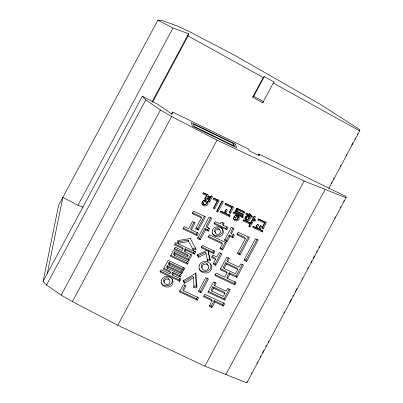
<?xml version="1.0" encoding="UTF-8"?>
<svg xmlns="http://www.w3.org/2000/svg" width="403" height="403" viewBox="0 0 403 403"><rect width="100%" height="100%" fill="white"/><g stroke="black" fill="none" stroke-linecap="round" stroke-linejoin="round"><path stroke-width="0.6" d="M258.202 155.095L258.791 154.001L346.268 196.593L346.031 197.742L246.777 382.85L204.895 366.125L117.757 325.281L72.414 301.61L61.191 295.132L46.531 285.007L43.096 281.354L58.616 205.258L157.87 20.15L161.991 20.442L177.562 26.094L189.012 31.454L234.36 55.125L319.846 104.05L359.904 129.726L359.667 130.894L328.783 188.493M47.317 273.476L62.838 197.379L77.955 205.268L83.144 207.152M258.791 154.001L259.381 155.78L249.235 150.843L248.646 149.065L172.58 112.029L172.121 114.266L157.462 104.14L142.35 96.252L43.096 281.354M152.465 102.392L188.1 35.927L188.554 33.691L172.983 28.039L157.87 20.15M246.777 382.85L247.014 381.696M202.865 201.233L202.754 202.432L203.545 203.319M77.955 205.268L172.983 28.039M46.531 285.007L145.785 99.899L142.35 96.252M152.027 101.813L188.554 33.691M61.191 295.132L160.444 110.029L145.785 99.899M171.391 114.245L172.58 112.029M72.414 301.61L171.668 116.507L160.444 110.029M117.757 325.281L217.01 140.173L304.149 181.023L346.031 197.742M252.681 97.214L263.24 77.517L264.272 76.585L274.292 82.131L273.254 83.063L262.696 102.755L252.681 97.214L253.714 96.277L264.272 76.585M170.444 272.378L163.442 269.093L168.116 260.383L184.836 268.222L183.672 270.393L182.987 269.068L168.958 262.489L168.348 263.627L169.033 264.952L182.962 271.481L181.839 273.582L181.154 272.257L167.225 265.723L166.59 266.907L167.27 268.232L181.38 274.846L180.242 276.967L173.164 273.652L172.479 272.327L171.738 273.708L172.424 275.032L181.043 279.072L179.864 281.274L159.931 271.924L161.104 269.728L169.703 273.758L170.444 272.378L169.764 271.053L163.84 268.277M195.138 251.064L195.591 251.946L194.412 254.142L193.732 252.817L185.108 248.777L184.221 250.429L184.901 251.754L191.929 255.049L189.007 260.504L188.322 259.179L174.242 252.575L173.542 253.885L174.222 255.21L188.604 261.95L187.44 264.121L170.393 256.132L173.386 250.555L187.466 257.154L188.125 255.92L187.445 254.595L174.489 248.525M232.41 145.946L233.599 143.725L193.445 124.174L194.231 126.547L234.385 146.098L233.599 143.725M167.27 268.232L167.91 267.048L167.225 265.723M169.033 264.952L169.643 263.814L168.958 262.489M174.222 255.21L174.927 253.9L174.242 252.575M206.492 195.561L204.467 199.334L205.762 199.938L208.396 195.027L203.339 192.654L202.729 193.793L206.492 195.561L205.807 194.236L203.117 192.977M207.419 194.246L205.077 198.619L205.762 199.938M194.16 222.058L190.654 228.597L191.339 229.922L198.316 233.191L197.047 235.564L182.967 228.964L184.236 226.592L188.675 228.672L192.473 221.59L195.138 222.839L191.339 229.922M208.92 200.145L208.23 201.44L209.525 202.044L212.462 196.558L211.167 195.954L210.562 197.082L208.85 196.276L208.286 197.334L209.998 198.14L209.489 199.087L207.777 198.286L207.207 199.339L208.92 200.145L208.24 198.82L207.384 198.417M174.867 243.976L182.393 247.502L183.073 248.827L182.186 250.48L175.184 247.195L174.046 249.321L188.125 255.92M211.484 195.782L208.84 200.719L209.525 202.044M201.505 217.887L195.656 228.793L198.321 230.042L205.439 216.764L193.505 211.172L192.231 213.54L201.505 217.887L200.82 216.562L192.639 212.729M172.424 275.032L173.164 273.652M184.901 251.754L185.788 250.102L185.108 248.777M198.321 230.042L197.636 228.723L204.462 215.993M197.047 235.564L196.362 234.239L197.379 232.345M217.232 201.042L213.378 208.235L214.668 208.84L219.146 200.498L213.847 198.014L213.232 199.163L217.232 201.042L216.552 199.717L213.55 198.306M218.184 199.692L213.988 207.515L214.668 208.84M181.154 272.257L182 270.68M182.987 269.068L183.864 267.441M188.322 259.179L190.957 254.268M180.242 276.967L179.557 275.642L180.408 274.05M204.88 228.531L205.565 229.856L200.256 239.755L199.571 238.43L204.88 228.531L207.671 229.841L208.356 231.166L209.716 228.622L206.925 227.312L206.245 225.992L210.814 217.464M187.44 264.121L186.755 262.796L187.632 261.169M206.925 227.312L211.782 218.255L209.092 216.995L197.566 238.49L200.256 239.755M179.864 281.274L179.184 279.949L180.065 278.302M193.732 252.817L194.614 251.17M222.421 200.906L217.172 210.704L217.852 212.028L223.398 201.686L222.103 201.077L216.557 211.419L217.852 212.028M207.671 229.841L208.764 227.806M185.063 285.102L182.766 289.379L183.451 290.704L198.553 297.782L197.284 300.154L179.486 291.812L183.34 284.629L186.03 285.893L183.451 290.704M226.395 209.308L224.965 211.978L225.645 213.303L230.249 215.459L229.639 216.597L220.048 212.104L220.658 210.965L224.35 212.693L226.068 209.489L227.363 210.099L225.645 213.303M223.161 222.592L222.436 223.947L223.121 225.267L227.957 227.534L226.723 229.831L214.064 223.897L215.293 221.6L220.255 223.927L221.222 222.124L224.088 223.469L223.121 225.267M231.77 207.752L229.131 212.678L230.425 213.283L233.68 207.218L225.625 203.439L225.01 204.583L231.77 207.752L231.09 206.427L224.889 203.52M232.697 206.447L229.74 211.958L230.425 213.283M229.639 216.597L228.954 215.278L229.362 214.517M198.558 257.29L197.878 255.965L205.424 252.182L206.109 253.507L198.558 257.29L197.44 254.787L206.704 250.359L201.223 247.79L202.452 245.492L214.915 251.336L213.681 253.628L213.001 252.308L213.983 250.47M226.723 229.831L226.043 228.506L227.025 226.672M236.843 208.512L236.108 209.877L236.793 211.202L243.578 214.386L242.999 215.464L234.919 211.676L236.818 208.139L244.873 211.913L244.283 213.006L237.523 209.837L236.843 208.512L243.603 211.681L244.283 213.006M236.793 211.202L237.523 209.837M222.456 243.951L219.902 248.716L222.597 249.981L226.421 242.843L209.323 234.833L208.054 237.201L222.456 243.951L221.776 242.631L207.923 236.138M215.57 259.3L213.066 263.965L215.761 265.229L221.872 253.825L219.182 252.565L216.799 257.008L212.764 255.114L211.53 257.411L215.57 259.3L214.885 257.975L211.857 256.56M222.597 249.981L221.912 248.656L225.443 242.072M229.216 235.03L229.901 236.354L227.065 241.634L226.385 240.314L229.216 235.03L232.335 236.49L233.015 237.815L234.43 235.171L231.317 233.715L230.632 232.39L233.065 227.856M201.001 292.754L198.306 291.49L205.691 277.717L208.386 278.982L201.001 292.754L200.316 291.429L207.404 278.206M215.761 265.229L215.076 263.905L220.899 253.044M231.317 233.715L234.017 228.677L231.322 227.418L224.375 240.374L227.065 241.634M197.284 300.154L196.599 298.83L197.616 296.93M242.722 217.711L233.13 213.217L233.73 212.099L243.321 216.597L242.722 217.711L242.042 216.386L242.44 215.645M232.335 236.49L233.463 234.375M250.273 215.101L250.737 214.235L249.361 213.59L248.898 214.456L246.51 213.338L245.916 214.441L252.006 217.298L252.6 216.189L250.273 215.101L249.593 213.776M212.779 286.8L211.192 289.762L211.877 291.087L223.292 296.437L224.879 293.475L224.194 292.15L212.779 286.8L213.464 288.125L224.879 293.475M215.192 282.307L214.023 284.483L214.708 285.808L226.123 291.157L227.579 288.442L230.244 289.692L224.698 300.034L207.953 292.18L213.499 281.838L216.164 283.092L214.708 285.808M225.66 262.781L223.343 267.098L224.028 268.423L235.443 273.773L237.76 269.456L237.075 268.131L225.66 262.781L226.345 264.106L237.76 269.456M228.38 257.703L226.904 260.459L227.589 261.784L238.999 267.134L240.777 263.829L243.442 265.078L236.853 277.37L229.821 274.075L229.141 272.75L226.808 277.093L227.494 278.418L236.118 282.463L234.848 284.83L214.91 275.486L216.179 273.118L224.778 277.148L227.106 272.801L226.426 271.476L220.496 268.7M211.877 291.087L213.464 288.125M224.028 268.423L226.345 264.106M227.589 261.784L229.362 258.479L226.693 257.23L220.103 269.521L227.106 272.801M249.956 224.088L248.727 226.38L250.021 226.985L251.86 223.554L243.639 219.7L243.029 220.839L249.956 224.088L249.271 222.763L243.412 220.018M250.913 222.723L249.336 225.66L250.021 226.985M252.852 219.111L251.492 221.65L252.172 222.975L253.537 220.431L252.852 219.111L254.348 219.811L255.034 221.136L255.714 219.867L254.217 219.161L253.532 217.837L254.313 216.386M254.217 219.161L255.517 216.738L254.222 216.134L250.878 222.365L252.172 222.975M254.348 219.811L254.807 218.965M203.928 295.873L211.454 299.399L212.134 300.724L209.172 306.25L211.887 307.524L214.854 301.993L214.169 300.673L211.207 306.199L211.887 307.524M245.351 238.657L237.332 253.613L240.027 254.877L249.326 237.523L238.314 232.36L237.029 234.753L245.351 238.657L244.671 237.332L236.904 233.69M240.027 254.877L239.342 253.552L248.354 236.742M227.494 278.418L229.821 274.075M257.446 224.531L256.303 226.667L256.983 227.992L258.696 228.793L260.419 225.589L261.688 226.184L259.97 229.393L263.048 230.833L262.439 231.977L252.847 227.478L253.462 226.34L255.714 227.398L257.431 224.189L258.701 224.788L256.983 227.992M260.716 225.398L259.285 228.068L259.97 229.393M224.698 300.034L224.018 298.709L229.272 288.911M236.853 277.37L236.168 276.045L242.47 264.287M264.575 223.126L261.93 228.053L263.224 228.662L266.479 222.592L258.424 218.819L257.814 219.957L264.575 223.126L263.889 221.801L258.258 219.161M265.501 221.821L262.544 227.337L263.224 228.662M246.641 261.497L243.951 260.237L255.477 238.737L258.167 239.997L246.641 261.497L245.956 260.172L257.19 239.226M262.439 231.977L261.754 230.652L262.162 229.891M212.134 300.724L203.54 296.694L204.81 294.321L224.748 303.666L223.474 306.038L222.794 304.713L223.811 302.819M234.848 284.83L234.163 283.505L235.181 281.611M204.895 366.125L304.149 181.023M225.791 374.714L325.045 189.606M331.08 183.486L331.674 182.378M333.457 179.053L334.052 177.945M340.293 166.308L340.888 165.195M345.935 155.775L346.53 154.666M351.582 145.246L352.771 143.03M354.852 139.151L355.446 138.043M357.229 134.718L357.824 133.61M251.24 373.823L251.83 372.715M256.882 363.299L257.472 362.191M260.147 357.204L260.741 356.101M262.524 352.776L263.708 350.56M265.789 346.686L266.383 345.578M268.166 342.253L268.761 341.145M283.903 312.899L284.498 311.791M289.545 302.376L291.329 299.051M292.815 296.286L293.409 295.177M295.187 291.853L295.782 290.744M296.376 289.636L296.971 288.528M302.018 279.113L302.613 278.01M307.66 268.594L308.255 267.486M310.93 262.499L311.524 261.391M313.302 258.071L314.491 255.855M316.572 251.976L317.166 250.868M318.944 247.548L319.539 246.44M334.686 218.194L335.281 217.086M340.328 207.671L340.923 206.563M343.593 201.576L344.187 200.472M234.748 215.897L234.214 216.895L234.571 217.952M262.696 102.755L263.391 102.135M205.797 204.386L207.016 203.198L207.187 201.032M184.634 283.319L183.949 281.994L192.78 276.282L193.465 277.607L193.994 287.495L196.916 287.163L195.939 272.992L183.118 280.911L184.634 283.319L193.465 277.607M203.263 200.739L203.827 200.432M246.636 215.776L245.724 216.885L246.424 218.088M193.49 250.344L196.075 249.235L195.395 247.916L192.805 249.019L193.49 250.344L188.05 240.148L177.602 241.891M247.89 219.323L249.432 218.099L249.558 216.215M210.321 260.424L209.636 259.099L206.92 259.744L207.605 261.068L210.321 260.424L208.376 251.14L207.691 249.82L213.001 252.308M205.273 204.603L202.951 204.452L201.661 203.298M190.322 238.511L177.683 240.616L178.287 243.216L188.73 241.473L188.05 240.148M235.276 215.615L236.878 216.003L237.231 217.061M193.898 286.105L196.236 285.838L196.916 287.163M246.868 219.439L245.84 219.182L244.692 218.159M247.17 214.502L247.699 214.577M204.462 200.331L205.56 200.845L205.938 201.994M245.79 213.378L251.326 215.973L252.006 217.298M208.457 196.412L209.313 196.815L209.998 198.14M235.312 210.86L242.314 214.139L242.999 215.464M253.537 220.431L255.034 221.136M233.015 212.159L242.042 216.386M220.491 211.308L228.954 215.278M252.731 226.421L261.754 230.652M213.933 222.829L226.043 228.506M229.901 236.354L233.015 237.815M205.565 229.856L208.356 231.166M224.768 239.553L226.385 240.314M196.039 227.972L197.636 228.723M237.725 252.792L239.342 253.552M183.41 228.169L196.362 234.239M220.295 247.895L221.912 248.656M197.42 237.422L199.571 238.43M244.344 259.416L245.956 260.172M201.087 246.722L206.024 249.034L206.704 250.359M208.376 251.14L213.681 253.628M195.591 251.946L175.653 242.601L174.474 244.797L183.073 248.827M185.788 250.102L194.412 254.142M213.459 263.149L215.076 263.905M229.141 272.75L236.168 276.045M174.927 253.9L189.007 260.504M214.794 274.428L234.163 283.505M170.847 255.341L186.755 262.796M169.643 263.814L183.672 270.393M167.91 267.048L181.839 273.582M172.479 272.327L179.557 275.642M208.386 291.379L224.018 298.709M160.384 271.133L179.184 279.949M198.704 290.674L200.316 291.429M214.169 300.673L222.794 304.713M214.854 301.993L223.474 306.038M179.36 290.749L196.599 298.83M209.575 305.434L211.207 306.199M171.668 116.507L217.01 140.173M188.1 35.927L263.24 77.517M273.254 83.063L359.667 130.894M253.714 96.277L263.733 101.823M248.208 214.764L249.049 215.378M247.633 215.832L248.349 217.041M215.857 232.904C211.51 230.556 218.018 225.222 219.721 229.71M161.346 282.997C164.263 288.488 174.323 285.218 172.01 278.901M233.191 218.275C234.813 221.328 240.203 218.819 238.254 215.681M212.255 233.055C215.454 239.175 226.244 233.559 221.574 227.71M199.132 268.786C202.356 274.841 213.071 270.811 210.623 264.071M183.043 280.553L183.949 281.994M169.265 279.516C167.85 275.38 161.24 278.992 164.162 282.367M202.029 268.081C198.392 263.683 207.646 259.96 207.963 265.648M190.211 238.259L196.075 249.235M177.829 242.334L178.287 243.216M193.541 286.609L193.994 287.495M197.203 254.464L197.878 255.965M207.691 249.82L209.636 259.099M206.109 253.507L207.605 261.068M195.344 272.902L196.236 285.838M233.574 217.58C232.637 220.99 238.344 222.37 239.236 219.025C240.178 215.615 234.465 214.23 233.574 217.58M212.356 230.511C210.537 237.035 221.469 239.659 223.181 233.297C224.985 226.738 214.074 224.133 212.356 230.511M245.1 217.62C244.223 220.758 249.482 222.023 250.303 218.965C251.17 215.806 245.921 214.557 245.1 217.62M202.054 202.508C201.026 206.094 207.011 207.5 207.918 203.989C208.971 200.387 202.961 198.981 202.054 202.508M199.208 265.703C197.067 273.163 209.51 276.095 211.404 268.786C213.59 261.3 201.092 258.373 199.208 265.703M161.396 280.302C159.573 287.052 170.998 289.974 172.827 283.294C174.68 276.534 163.215 273.627 161.396 280.302M220.537 232.047C220.29 235.337 214.794 235.125 215.076 231.73C215.333 228.43 220.799 228.652 220.537 232.047M235.065 217.67C235.705 224.209 240.949 214.215 235.065 217.67M249.034 218.361C245.427 222.965 246.243 213.378 249.034 218.361M164.474 280.543C162.671 283.893 168.187 286.291 169.759 283.022C171.567 279.667 166.051 277.269 164.474 280.543M206.618 203.319C202.115 209.097 203.213 197.092 206.618 203.319M208.699 267.401C208.411 271.486 201.565 271.3 201.933 267.043C202.241 262.937 209.076 263.104 208.699 267.401M235.412 144.113L191.239 122.608L192.417 126.164L236.591 147.669L235.412 144.113"/></g></svg>
